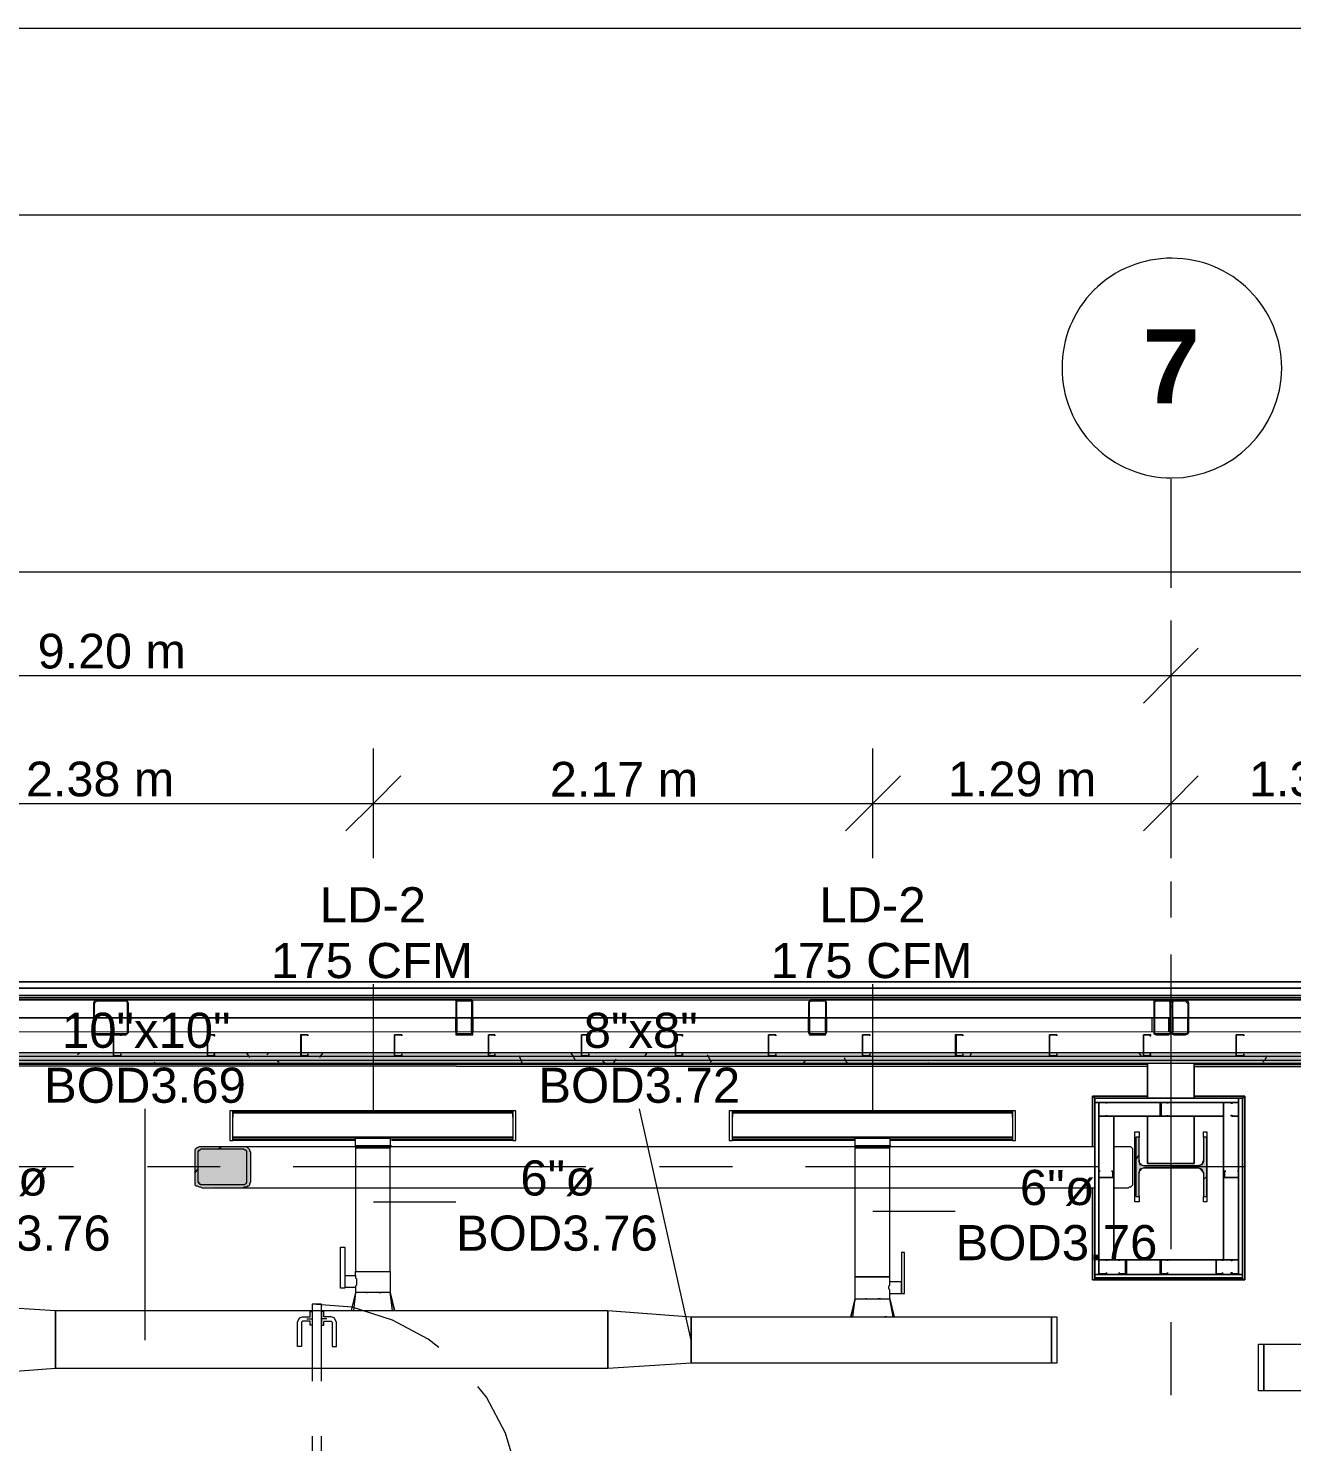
# Model space of a CAD drawing. Header units: metres. Extents: x 39 to 278, y -7 to 151.
# Drawn here: x 50.51 to 55.99, y 47.12 to 53.26 of the extents above; entities that cross this region are included whole.
import ezdxf

# ---------------------------------------------------------------- set-up
doc = ezdxf.new("R2010")
doc.units = ezdxf.units.M
doc.layers.add('HVAC - Ductos', color=5, linetype='Continuous', lineweight=50)
doc.layers.add('PDF_Geometry', color=7, linetype='Continuous', true_color=0xaaaaaa)
doc.layers.add('PDF_Solid Fills', color=7, linetype='Continuous', true_color=0xffffff)
doc.layers.add('PDF_Text', color=7, linetype='Continuous')
doc.layers.add('pie de plano', color=7, linetype='Continuous')
doc.styles.add('PDF Helvetica', font='')
doc.styles.add('PDF Helvetica Bold', font='')
doc.styles.get('PDF Helvetica').set_extended_font_data('Helvetica')
doc.styles.get('PDF Helvetica Bold').set_extended_font_data('Helvetica', bold=True)

msp = doc.modelspace()

# ---------------------------------------------------------------- hatches: boundary and pattern name
at = {"layer": 'PDF_Solid Fills', "lineweight": 0, "transparency": 33554559}
h = msp.add_hatch(color=256, dxfattribs=at)
h.paths.add_polyline_path([(50.7979, 48.8989), (50.8025, 48.8943), (50.8025, 48.8989)])
h.paths.add_polyline_path([(50.8025, 49.0364), (50.94, 49.041), (50.7979, 49.041), (50.7933, 49.0318), (50.7933, 48.8989), (50.7979, 48.9035)])
h.paths.add_polyline_path([(50.8071, 48.8943), (50.9354, 48.8897), (50.9354, 48.8943)])
h.paths.add_polyline_path([(50.9446, 49.0364), (50.94, 49.0364), (50.94, 48.8989), (50.9446, 49.0352)])
h = msp.add_hatch(color=256, dxfattribs=at)
h.paths.add_polyline_path([(52.37, 49.0364), (52.37, 49.041), (52.3654, 49.041)])
h.paths.add_polyline_path([(52.37, 49.0318), (52.3654, 49.0318), (52.3654, 48.8897), (52.4387, 48.8897), (52.4387, 49.0318), (52.4342, 49.0318), (52.4342, 48.8943), (52.37, 48.8943)])
h.paths.add_polyline_path([(52.4387, 49.0364), (52.4387, 49.041), (52.3746, 49.041)])
h = msp.add_hatch(color=256, dxfattribs=at)
h.paths.add_polyline_path([(53.9742, 49.0318), (53.9696, 49.0318), (53.9696, 48.8943), (53.9742, 49.0312)])
h.paths.add_polyline_path([(53.9696, 48.8943), (53.9055, 48.8989), (53.9009, 48.8989), (53.9009, 48.8897)])
h.paths.add_polyline_path([(53.9651, 49.0364), (53.9651, 49.041), (53.9009, 49.041)])
h.paths.add_polyline_path([(53.9009, 49.0318), (53.8963, 49.0318), (53.8963, 48.8989)])
h = msp.add_hatch(color=256, dxfattribs=at)
h.paths.add_polyline_path([(55.4042, 48.8943), (55.4592, 48.8897), (55.4592, 48.8943)])
h.paths.add_polyline_path([(55.3996, 49.0364), (55.4638, 49.041), (55.395, 49.041), (55.395, 48.8943)])
h.paths.add_polyline_path([(55.4683, 49.0364), (55.4638, 49.0364), (55.4638, 48.8989), (55.4683, 49.0358)])
h = msp.add_hatch(color=256, dxfattribs=at)
h.paths.add_polyline_path([(55.4821, 48.8943), (55.5325, 48.8897), (55.5325, 48.8943)])
h.paths.add_polyline_path([(55.5417, 48.8989), (55.5371, 48.8989), (55.5417, 48.8943)])
h.paths.add_polyline_path([(55.4684, 48.8989), (55.4729, 48.8989), (55.4775, 48.8943), (55.4775, 49.0364), (55.5371, 49.0364), (55.5417, 49.0318), (55.5417, 48.8989), (55.5463, 49.0357), (55.5463, 49.0364), (55.5417, 49.041), (55.4729, 49.041), (55.4684, 49.0318)])
for points in [[(45.1878, 48.7981), (105.8441, 48.7981), (106.0827, 48.7935), (106.0827, 48.8073), (80.9245, 48.8118), (45.1878, 48.8118)], [(105.8441, 48.7797), (106.0811, 48.7752), (106.0827, 48.7752), (106.0827, 48.7935), (75.6353, 48.7981), (45.1878, 48.7981), (45.1878, 48.7797)], [(105.8441, 48.766), (106.0812, 48.7614), (106.0827, 48.7614), (106.0827, 48.7797), (45.1878, 48.7797), (45.1878, 48.766)], [(55.3171, 48.1885), (55.3309, 48.1885), (55.3309, 48.2939), (55.3355, 48.3122), (55.6013, 48.3122), (55.6059, 48.3077), (55.6059, 48.2985), (55.6105, 48.2985), (55.6105, 48.1885), (55.6242, 48.1885), (55.6242, 48.4451), (55.6105, 48.4451), (55.6059, 48.3351), (55.6013, 48.3305), (55.5875, 48.326), (55.3492, 48.3214), (55.3492, 48.326), (55.3355, 48.326), (55.3355, 48.3397), (55.3309, 48.3397), (55.3309, 48.4451), (55.3171, 48.4451)], [(51.2654, 48.2297), (51.4381, 48.2252), (51.4395, 48.2252), (51.4395, 48.2297), (51.4579, 48.2343), (51.4671, 48.2389), (51.4717, 48.2481), (51.4762, 48.3848), (51.4762, 48.3855), (51.4717, 48.3855), (51.4717, 48.3947), (51.4625, 48.4039), (51.2425, 48.4039), (51.2379, 48.3993), (51.2333, 48.3947), (51.2333, 48.2435), (51.2379, 48.2435), (51.2379, 48.2343), (51.2517, 48.2343)]]:
    msp.add_hatch(color=256, dxfattribs=at).paths.add_polyline_path(points)

# ---------------------------------------------------------------- linework, layer by layer
at = {"layer": 'HVAC - Ductos', "color": 252, "lineweight": 0, "true_color": 0x939598}
for points in [[(46.0312, 50.8973), (104.7077, 50.8973)], [(55.4684, 50.6864), (55.4684, 50.4481), (55.4684, 50.2097)], [(55.5875, 50.5672), (55.4684, 50.4481), (55.3492, 50.3289)], [(46.0312, 50.4481), (55.4684, 50.4481), (64.6672, 50.4481), (73.8707, 50.4481), (95.2704, 50.4481), (104.7077, 50.4481)], [(52.0079, 49.6552), (52.0079, 49.8935), (52.0079, 50.1318)], [(54.1759, 49.6552), (54.1759, 49.8935), (54.1759, 50.1318)], [(55.4684, 50.1318), (55.4684, 49.8935), (55.4684, 49.6552)], [(52.1271, 50.0127), (52.0079, 49.8935), (51.8887, 49.7743)], [(54.295, 50.0127), (54.1759, 49.8935), (54.0567, 49.7743)], [(55.5875, 50.0127), (55.4684, 49.8935), (55.3492, 49.7743)], [(46.0312, 49.8935), (47.2229, 49.8935), (49.6291, 49.8935), (52.0079, 49.8935), (54.1759, 49.8935), (55.4684, 49.8935), (56.7838, 49.8935), (58.9151, 49.8935), (61.1747, 49.8935), (63.3747, 49.8935), (64.6672, 49.8935), (66.1018, 49.8935), (68.0131, 49.8935), (70.3139, 49.8935), (72.4544, 49.8935), (74.9936, 49.8935), (77.0561, 49.8935), (79.6136, 49.8935), (81.9924, 49.8935), (84.3987, 49.8935), (86.0533, 49.8935), (87.3733, 49.8935), (89.5825, 49.8935)]]:
    msp.add_lwpolyline(points, dxfattribs=at)
at = {"layer": 'HVAC - Ductos', "lineweight": 0}
for points in [[(52.0079, 48.5597), (52.0079, 49.1097)], [(54.1759, 48.5597), (54.1759, 49.1097)], [(51.0179, 47.5651), (51.0179, 48.5689)], [(53.3875, 47.5651), (53.1629, 48.5689)], [(52.6129, 48.5368), (52.6129, 48.5597), (52.6129, 48.5551), (51.3983, 48.5551), (51.3983, 48.5597), (51.3983, 48.5368)], [(52.6129, 48.5597), (51.3983, 48.5597)], [(51.3983, 48.4864), (51.3983, 48.4955), (51.3983, 48.5047)], [(52.6129, 48.5047), (52.6129, 48.4955), (52.6129, 48.4864)], [(54.7809, 48.5368), (54.7809, 48.5597), (54.7809, 48.5551), (53.5663, 48.5551), (53.5663, 48.5597), (53.5663, 48.5368)], [(54.7809, 48.5597), (53.5663, 48.5597)], [(53.5663, 48.4864), (53.5663, 48.4955), (53.5663, 48.5047)], [(54.7809, 48.5047), (54.7809, 48.4955), (54.7809, 48.4864)], [(51.93, 48.4314), (51.3983, 48.4314), (51.3983, 48.436), (51.3983, 48.4543), (51.3983, 48.4635)], [(51.3983, 48.4497), (51.3983, 48.4543), (51.3983, 48.4589)], [(52.6129, 48.4635), (52.6129, 48.4543), (52.6129, 48.436), (52.6129, 48.4314), (52.0859, 48.4314)], [(52.6129, 48.4589), (52.6129, 48.4543), (52.6129, 48.4497)], [(54.0979, 48.4314), (53.5663, 48.4314), (53.5663, 48.436), (53.5663, 48.4543), (53.5663, 48.4635)], [(53.5663, 48.4497), (53.5663, 48.4543), (53.5663, 48.4589)], [(54.7809, 48.4635), (54.7809, 48.4543), (54.7809, 48.436), (54.7809, 48.4314), (54.2492, 48.4314)], [(54.7809, 48.4589), (54.7809, 48.4543), (54.7809, 48.4497)], [(51.3983, 48.436), (51.93, 48.436)], [(51.8842, 47.8447), (51.93, 47.8447), (51.93, 47.8631), (51.9391, 47.8631), (51.9529, 47.8631), (51.9667, 47.8631), (51.985, 47.8631), (52.0079, 47.8631), (52.0263, 47.8631), (52.0446, 47.8631), (52.0583, 47.8631), (52.0721, 47.8631), (52.0813, 47.8631), (52.0813, 48.3993), (52.0767, 48.3993), (52.0721, 48.3993), (52.0583, 48.3993), (52.0446, 48.3993), (52.04, 48.3993)], [(51.9346, 48.3993), (51.93, 48.3993), (51.93, 47.8631), (51.9391, 47.8631), (51.9529, 47.8631), (51.9667, 47.8631), (51.985, 47.8631), (52.0079, 47.8631), (52.0263, 47.8631), (52.0446, 47.8631), (52.0583, 47.8631), (52.0721, 47.8631), (52.0813, 47.8631), (52.0813, 47.7714), (52.0767, 47.7714), (52.0721, 47.7714), (52.0583, 47.7714), (52.0446, 47.7714), (52.0263, 47.7714), (52.0079, 47.7714), (51.985, 47.7714), (51.9667, 47.7714), (51.9529, 47.7714), (51.9391, 47.7714), (51.9346, 47.7714), (51.93, 47.7714), (51.9117, 47.6935)], [(51.93, 48.4085), (51.93, 48.3993), (51.9346, 48.3993), (51.9529, 48.3993), (51.9759, 48.3993), (52.0079, 48.3993), (52.0354, 48.3993), (52.0583, 48.3993), (52.0767, 48.3993), (52.0813, 48.3993), (52.0859, 48.4085), (52.0767, 48.4085), (52.0629, 48.4085), (52.0354, 48.4085), (52.0079, 48.4085), (51.9759, 48.4085), (51.9529, 48.4085), (51.9346, 48.4085), (51.93, 48.4085), (51.93, 48.4405), (51.9391, 48.4405), (51.9529, 48.4405), (51.9667, 48.4405), (51.985, 48.4405), (52.0079, 48.4405), (52.0263, 48.4405), (52.0446, 48.4405), (52.0583, 48.4405), (52.0721, 48.4405), (52.0813, 48.4405), (52.0813, 48.4085)], [(51.9391, 48.3993), (51.9529, 48.3993), (51.9667, 48.3993), (51.9759, 48.3993)], [(51.9804, 48.3993), (51.985, 48.3993), (52.0079, 48.3993), (52.0263, 48.3993), (52.0309, 48.3993)], [(52.0859, 48.436), (52.6129, 48.436)], [(53.5663, 48.436), (54.0979, 48.436)], [(54.0888, 47.666), (54.0979, 47.7439), (54.1025, 47.7439), (54.1071, 47.7439), (54.1209, 47.7439), (54.1346, 47.7439), (54.1529, 47.7439), (54.1759, 47.7439), (54.1942, 47.7439), (54.2125, 47.7439), (54.2263, 47.7439), (54.2401, 47.7439), (54.2446, 47.7439), (54.2492, 47.7439), (54.2492, 47.7668), (54.2996, 47.7668), (54.3133, 47.7668), (54.3133, 47.9455), (54.2996, 47.9455), (54.2996, 47.7668), (54.2996, 47.7714), (54.2996, 47.776), (54.2996, 47.7805), (54.2996, 47.7851), (54.2996, 47.7943), (54.2996, 47.7989), (54.2996, 47.8035), (54.2996, 47.8126), (54.2996, 47.8172), (54.2492, 47.8172), (54.2492, 47.8401), (54.2401, 47.8401), (54.2263, 47.8401), (54.2125, 47.8401), (54.1942, 47.8401), (54.1759, 47.8401), (54.1529, 47.8401), (54.1346, 47.8401), (54.1209, 47.8401), (54.1071, 47.8401), (54.1025, 47.8401), (54.0979, 47.8401), (54.0979, 48.3993), (54.1025, 48.3993)], [(54.0979, 48.4085), (54.0979, 48.3993), (54.1025, 48.3993), (54.1209, 48.3993), (54.1438, 48.3993), (54.1759, 48.3993), (54.2033, 48.3993), (54.2263, 48.3993), (54.2446, 48.3993), (54.2492, 48.3993), (54.2538, 48.4085), (54.2446, 48.4085), (54.2309, 48.4085), (54.2033, 48.4085), (54.1759, 48.4085), (54.1438, 48.4085), (54.1209, 48.4085), (54.1025, 48.4085), (54.0979, 48.4085), (54.0979, 48.4405), (54.1025, 48.4405), (54.1071, 48.4405), (54.1209, 48.4405), (54.1346, 48.4405), (54.1529, 48.4405), (54.1759, 48.4405), (54.1942, 48.4405), (54.2125, 48.4405), (54.2263, 48.4405), (54.2401, 48.4405), (54.2492, 48.4405), (54.2492, 48.4085)], [(54.0979, 47.7439), (54.0979, 47.8401), (54.1025, 47.8401), (54.1071, 47.8401), (54.1209, 47.8401), (54.1346, 47.8401), (54.1529, 47.8401), (54.1759, 47.8401), (54.1942, 47.8401), (54.2125, 47.8401), (54.2263, 47.8401), (54.2401, 47.8401), (54.2492, 47.8401), (54.2492, 48.3993), (54.2446, 48.3993), (54.2401, 48.3993), (54.2263, 48.3993), (54.2125, 48.3993), (54.2079, 48.3993)], [(54.1071, 48.3993), (54.1209, 48.3993), (54.1346, 48.3993), (54.1438, 48.3993)], [(54.1483, 48.3993), (54.1529, 48.3993), (54.1759, 48.3993), (54.1942, 48.3993), (54.1988, 48.3993)], [(54.2263, 48.4085), (54.2263, 48.4085)], [(54.2492, 48.436), (54.7809, 48.436)], [(52.0079, 48.1655), (52.3654, 48.1655)], [(54.1759, 48.1243), (54.5333, 48.1243)], [(51.8842, 47.8401), (51.8842, 47.8355), (51.8842, 47.831), (51.8842, 47.8264), (51.8842, 47.8172), (51.8842, 47.8126), (51.8842, 47.8035), (51.8842, 47.7989), (51.8842, 47.7943), (51.93, 47.7943), (51.93, 47.7714), (51.9209, 47.6935)], [(51.93, 47.8447), (51.93, 47.8401), (51.93, 47.8355), (51.9346, 47.831), (51.9346, 47.8218), (51.9346, 47.8126), (51.9346, 47.8035), (51.93, 47.7989), (51.93, 47.7943)], [(51.93, 47.7714), (51.9117, 47.6935), (51.9163, 47.6935), (51.9209, 47.6935), (51.93, 47.6935)], [(51.9346, 47.7714), (51.9346, 47.7714)], [(51.9346, 47.7714), (51.9346, 47.7714)], [(52.0996, 47.6935), (52.0813, 47.7714), (52.0996, 47.6935)], [(52.0904, 47.6935), (52.0813, 47.7714)], [(54.2492, 47.7668), (54.2492, 47.7714), (54.2492, 47.7805), (54.2446, 47.7897), (54.2446, 47.7989), (54.2492, 47.8035), (54.2492, 47.8126), (54.2492, 47.8172)], [(54.0796, 47.666), (54.0979, 47.7439), (54.0796, 47.666)], [(54.1025, 47.7439), (54.1025, 47.7439)], [(54.1025, 47.7439), (54.1025, 47.7439)], [(54.2263, 47.7439), (54.2263, 47.7439)], [(54.2263, 47.7439), (54.2263, 47.7439)], [(54.2492, 47.666), (54.2583, 47.666), (54.2629, 47.666), (54.2675, 47.666), (54.2492, 47.7439), (54.2675, 47.666)], [(54.2629, 47.666), (54.2492, 47.7439)], [(51.9117, 47.6935), (51.9117, 47.6935)], [(51.9346, 47.6935), (51.9529, 47.6935)], [(51.9575, 47.6935), (51.9621, 47.6935), (51.9713, 47.6935), (51.985, 47.6935), (51.9896, 47.6935), (51.9941, 47.6935), (52.0171, 47.6935), (52.0217, 47.6935), (52.0263, 47.6935), (52.04, 47.6935), (52.0492, 47.6935), (52.0538, 47.6935), (52.0583, 47.6935), (52.0767, 47.6935), (52.0904, 47.6935), (52.095, 47.6935), (52.0996, 47.6935)], [(52.0859, 47.6935), (52.0859, 47.6935)], [(52.0996, 47.6935), (52.0996, 47.6935)], [(54.0842, 47.666), (54.0796, 47.666), (54.0842, 47.666), (54.0888, 47.666), (54.0979, 47.666)], [(54.1025, 47.666), (54.1209, 47.666), (54.1255, 47.666), (54.1301, 47.666), (54.1392, 47.666), (54.1529, 47.666), (54.1575, 47.666)], [(54.1621, 47.666), (54.1851, 47.666), (54.1896, 47.666), (54.1942, 47.666), (54.2079, 47.666), (54.2171, 47.666), (54.2217, 47.666), (54.2309, 47.666), (54.2446, 47.666)], [(54.2355, 47.666), (54.2263, 47.666)], [(54.2675, 47.666), (54.2675, 47.666)]]:
    msp.add_lwpolyline(points, dxfattribs=at)
for points in [[(51.3846, 48.5597), (51.3846, 48.4314), (51.3983, 48.4314), (51.3983, 48.5597)], [(52.6129, 48.4451), (51.3983, 48.4451), (51.3983, 48.5505), (52.6129, 48.5505), (52.6129, 48.4451), (52.6129, 48.4405), (51.3983, 48.4405), (51.3983, 48.4451)], [(51.3983, 48.5414), (51.3983, 48.5368), (51.3983, 48.5323), (51.3983, 48.5368)], [(52.6267, 48.5597), (52.6129, 48.5597), (52.6129, 48.4314), (52.6267, 48.4314)], [(52.6129, 48.5323), (52.6129, 48.5368), (52.6129, 48.5414), (52.6129, 48.5368)], [(53.5525, 48.5597), (53.5525, 48.4314), (53.5663, 48.4314), (53.5663, 48.5597)], [(54.7809, 48.4451), (53.5663, 48.4451), (53.5663, 48.5505), (54.7809, 48.5505), (54.7809, 48.4451), (54.7809, 48.4405), (53.5663, 48.4405), (53.5663, 48.4451)], [(53.5663, 48.5414), (53.5663, 48.5368), (53.5663, 48.5323), (53.5663, 48.5368)], [(54.7946, 48.5597), (54.7809, 48.5597), (54.7809, 48.4314), (54.7946, 48.4314)], [(54.7809, 48.5323), (54.7809, 48.5368), (54.7809, 48.5414), (54.7809, 48.5368)], [(51.8658, 47.9685), (51.8842, 47.9685), (51.8842, 47.7897), (51.8658, 47.7897)], [(51.9804, 47.7714), (51.9759, 47.7714)], [(52.04, 47.7714), (52.0354, 47.7714), (52.0309, 47.7714), (52.0354, 47.7714)], [(50.2617, 47.7164), (50.6283, 47.6935), (50.6283, 47.4414), (50.2617, 47.4139)], [(54.1483, 47.7439), (54.1438, 47.7439)], [(54.2079, 47.7439), (54.2033, 47.7439), (54.1988, 47.7439), (54.2033, 47.7439)], [(50.6283, 47.6935), (53.0255, 47.6935), (53.0255, 47.4414), (50.6283, 47.4414)], [(53.0255, 47.6935), (53.3875, 47.666), (53.3875, 47.4643), (53.0255, 47.4414)], [(53.3875, 47.666), (54.9505, 47.666), (54.9505, 47.4643), (53.3875, 47.4643)], [(54.9505, 47.4643), (54.9505, 47.666), (54.9734, 47.666), (54.9734, 47.4643)], [(55.8717, 47.5468), (55.8717, 47.3451), (55.8488, 47.3451), (55.8488, 47.5468)], [(58.1588, 47.3451), (55.8717, 47.3451), (55.8717, 47.5468), (58.1588, 47.5468)]]:
    msp.add_lwpolyline(points, close=True, dxfattribs=at)
at = {"layer": 'PDF_Geometry', "lineweight": 0}
msp.add_lwpolyline([(55.4729, 52.2585, 0.418241), (54.9963, 51.7818, 0.414665), (55.4729, 51.3052, 0.411103), (55.9496, 51.7818, 0.414688)], format="xyb", close=True, dxfattribs=at)
for points in [[(55.4684, 51.3006), (55.4684, 50.8285)], [(55.4684, 49.5543), (55.4684, 49.3985)], [(55.4684, 49.2381), (55.4684, 48.7614)], [(50.9079, 49.1189), (50.83, 49.1189)], [(52.4387, 49.1189), (52.3654, 49.1189)], [(53.9742, 49.1189), (53.8963, 49.1189)], [(55.5051, 49.1189), (55.4317, 49.1189)], [(47.7729, 49.041), (46.3337, 49.041), (47.8004, 49.041), (49.3358, 49.041), (50.8071, 49.041), (49.3633, 49.041)], [(50.9125, 48.8897), (50.9354, 48.8897), (50.94, 48.8943), (50.9446, 48.8989), (50.9446, 49.0272), (50.94, 49.0364), (50.9354, 49.041), (50.8071, 49.041), (50.7979, 49.0364), (50.7933, 49.0272), (50.7933, 48.8989), (50.7979, 48.8943), (50.8071, 48.8897), (50.885, 48.8897)], [(50.8483, 49.0364), (50.8529, 49.041)], [(52.3746, 49.041), (50.9354, 49.041), (52.4021, 49.041), (53.9329, 49.041), (55.4042, 49.041), (53.9651, 49.041)], [(50.94, 49.0043), (50.9446, 49.0089)], [(52.4342, 49.041), (53.9055, 49.041)], [(52.4342, 48.9906), (52.4387, 48.9951)], [(53.9696, 49.018), (53.9742, 49.0226)], [(55.4638, 48.9997), (55.4684, 49.0089), (55.4775, 49.0135)], [(55.4959, 49.0364), (55.5051, 49.041)], [(56.9717, 49.041), (55.5325, 49.041), (57.0039, 49.041), (58.5347, 49.041), (60.0059, 49.041), (58.5667, 49.041)], [(50.7933, 48.9814), (50.7979, 48.986)], [(50.7933, 48.9631), (50.7933, 48.9035)], [(50.9446, 48.9035), (50.9446, 48.9631)], [(52.3654, 48.9035), (52.3654, 48.9631)], [(52.37, 48.9631), (52.37, 48.9035)], [(52.4342, 48.9035), (52.4342, 48.9631)], [(52.4387, 48.9631), (52.4387, 48.9035)], [(53.8963, 48.9035), (53.8963, 48.9631)], [(53.8963, 48.9447), (53.9009, 48.9493)], [(53.9009, 48.9631), (53.9009, 48.9035)], [(53.9696, 48.9035), (53.9696, 48.9631)], [(53.9742, 48.9631), (53.9742, 48.9035)], [(55.3859, 48.9631), (55.3859, 48.9035)], [(55.395, 48.9631), (55.395, 48.9035)], [(55.395, 48.931), (55.3996, 48.9356)], [(55.4592, 48.9035), (55.4592, 48.9631)], [(55.4638, 48.9035), (55.4638, 48.9631)], [(55.4775, 48.9631), (55.4775, 48.9035)], [(55.5417, 48.9035), (55.5417, 48.9631)], [(55.5463, 48.9035), (55.5463, 48.9631)], [(45.1878, 48.9035), (106.0827, 48.8989)], [(50.8254, 48.8897), (50.83, 48.8943)], [(52.3654, 48.9218), (52.37, 48.9264)], [(51.6917, 48.8118), (51.2883, 48.8118), (50.8804, 48.8118), (50.4771, 48.8118), (50.0691, 48.8118), (49.6658, 48.8118)], [(54.5333, 48.8118), (54.1301, 48.8118), (53.7221, 48.8118), (53.3187, 48.8118), (52.9109, 48.8118), (52.5075, 48.8118), (52.0996, 48.8118), (51.6963, 48.8118)], [(56.5638, 48.8118), (56.1605, 48.8118), (55.7525, 48.8118), (55.3492, 48.8118), (54.9413, 48.8118), (54.5379, 48.8118)], [(45.1878, 48.7981), (106.0827, 48.7889)], [(45.1878, 48.7797), (106.0827, 48.7751)], [(106.0827, 48.7614), (45.1878, 48.766)], [(55.4684, 48.7614), (55.4684, 47.9593)], [(55.5692, 48.7614), (64.5664, 48.7614)], [(64.5664, 48.7614), (55.5692, 48.7614)], [(55.1292, 48.6239), (55.1292, 48.4039)], [(55.1292, 48.6239), (55.1338, 48.6239), (55.1338, 48.6193), (55.1384, 48.6147)], [(55.1292, 48.4039), (55.1292, 48.6239)], [(55.3675, 48.6239), (55.1292, 48.6239)], [(55.1384, 48.6147), (55.1338, 48.6193), (55.1338, 48.6239), (55.1292, 48.6239)], [(55.1292, 48.6239), (55.3675, 48.6239)], [(55.3675, 48.6147), (55.1384, 48.6147), (55.3675, 48.6147)], [(55.1384, 48.6147), (55.6975, 48.6147)], [(55.1384, 48.6147), (55.1384, 48.5368)], [(55.1384, 47.8355), (55.1384, 48.6147)], [(55.1384, 48.6147), (55.1384, 47.8355)], [(55.1384, 47.8355), (55.1384, 48.6147)], [(55.1384, 48.6147), (55.1384, 47.8355), (55.1384, 48.6147)], [(55.3675, 48.6147), (55.1384, 48.6147), (55.3675, 48.6147)], [(55.1384, 48.6147), (55.1384, 48.6147)], [(55.7801, 48.6147), (55.1384, 48.6147), (55.7801, 48.6147)], [(55.7617, 48.6147), (55.1384, 48.6147)], [(55.1567, 48.5964), (55.1567, 48.5964)], [(55.1567, 48.5964), (55.1567, 48.5964)], [(55.1888, 48.5918), (55.1888, 48.5918)], [(55.4271, 48.5964), (55.4271, 48.5964)], [(55.4547, 48.5918), (55.4547, 48.5918)], [(55.5692, 48.6239), (55.7892, 48.6239)], [(55.7892, 48.6239), (55.5692, 48.6239)], [(55.7801, 48.6147), (55.5692, 48.6147)], [(55.5692, 48.6147), (55.7801, 48.6147)], [(55.7801, 48.6147), (55.5692, 48.6147)], [(55.5692, 48.6147), (55.7801, 48.6147)], [(55.7801, 48.6147), (55.5692, 48.6147)], [(55.5692, 48.6147), (55.7801, 48.6147)], [(55.7801, 48.6147), (55.5692, 48.6147)], [(55.5692, 48.6147), (55.7801, 48.6147)], [(55.7801, 48.6147), (55.6975, 48.6147)], [(55.7801, 48.6147), (55.7617, 48.6147)], [(55.7617, 48.5964), (55.7617, 48.5964)], [(55.7617, 48.5964), (55.7617, 48.5964)], [(55.7801, 48.6147), (55.7847, 48.6193), (55.7847, 48.6239), (55.7892, 48.6239)], [(55.7892, 48.6239), (55.7847, 48.6239), (55.7847, 48.6193), (55.7801, 48.6147)], [(55.7892, 48.6239), (55.7847, 48.6239), (55.7847, 48.6193), (55.7801, 48.6147)], [(55.7801, 48.6147), (55.7847, 48.6193), (55.7847, 48.6239), (55.7892, 48.6239)], [(55.7801, 47.8355), (55.7801, 48.6147)], [(55.7801, 48.6147), (55.7801, 47.8355)], [(55.7801, 48.6147), (55.7801, 47.9135)], [(55.7801, 47.8355), (55.7801, 48.6147)], [(55.7801, 48.6147), (55.7801, 47.8355)], [(55.7801, 48.6147), (55.7801, 48.6147)], [(55.7801, 47.8355), (55.7801, 48.6147), (55.7801, 47.8355)], [(55.7801, 47.8493), (55.7801, 48.6147)], [(55.7892, 47.8264), (55.7892, 48.6239)], [(55.7892, 48.6239), (55.7892, 47.8264)], [(55.1384, 47.9135), (55.1384, 48.5368)], [(55.1567, 48.5368), (55.1567, 48.5368)], [(55.1567, 48.5368), (55.1567, 48.5368)], [(55.1888, 48.5414), (55.1888, 48.5414)], [(55.3675, 48.5368), (55.3675, 48.3305), (55.3675, 48.5368)], [(55.4271, 48.5368), (55.4271, 48.5368)], [(55.4547, 48.5414), (55.4547, 48.5414)], [(55.7617, 48.5368), (55.7617, 48.5368)], [(55.7617, 48.5368), (55.7617, 48.5368)], [(55.3309, 48.1885), (55.3309, 48.1655), (55.3125, 48.1655), (55.3125, 48.468), (55.3309, 48.468), (55.3309, 48.4451)], [(55.6105, 48.4451), (55.6105, 48.468), (55.6242, 48.468), (55.6242, 48.1655), (55.6105, 48.1655), (55.6105, 48.1885)], [(51.3342, 48.3947), (51.3479, 48.4039)], [(55.1338, 48.4039), (51.4395, 48.4039)], [(55.2209, 48.2251), (55.2851, 48.2251), (55.2896, 48.2297), (55.2942, 48.2297), (55.2988, 48.2343), (55.3034, 48.2389), (55.3034, 48.2435), (55.3034, 48.2527), (55.3034, 48.381), (55.3034, 48.3855), (55.3034, 48.3947), (55.2988, 48.3993), (55.2942, 48.4039), (55.2896, 48.4039), (55.2851, 48.4039), (55.2209, 48.4039)], [(55.3171, 48.3489), (55.3309, 48.3672)], [(55.3309, 48.3443), (55.3309, 48.3351)], [(55.3355, 48.3305), (55.3401, 48.326), (55.3538, 48.3214), (55.5875, 48.3214), (55.5967, 48.326), (55.6059, 48.3305)], [(55.4501, 48.3305), (55.4547, 48.3305), (55.4592, 48.3305), (55.4638, 48.3305), (55.4592, 48.3305), (55.4547, 48.3305), (55.4501, 48.3305), (55.3675, 48.3305), (55.5692, 48.3305), (55.4913, 48.3305), (55.4867, 48.3305), (55.4821, 48.3305), (55.4775, 48.3305), (55.4821, 48.3305), (55.4867, 48.3305), (55.4913, 48.3305)], [(55.6059, 48.3351), (55.6105, 48.3443)], [(50.7062, 48.3168), (49.4366, 48.3168)], [(51.3433, 48.3168), (51.0271, 48.3168)], [(51.2333, 48.2893), (51.2471, 48.3077)], [(52.9292, 48.3168), (51.6596, 48.3168)], [(53.5663, 48.3168), (53.25, 48.3168)], [(55.1521, 48.3168), (53.8825, 48.3168)], [(55.1567, 48.271), (55.1567, 48.271)], [(55.1567, 48.271), (55.1567, 48.271)], [(55.1613, 48.2985), (55.1613, 48.2985)], [(55.2117, 48.2985), (55.2117, 48.2985)], [(55.2163, 48.271), (55.2163, 48.271)], [(55.3309, 48.2985), (55.3309, 48.2893)], [(55.6105, 48.2893), (55.6059, 48.2985), (55.5967, 48.3077), (55.5875, 48.3122), (55.3538, 48.3122), (55.3401, 48.3077), (55.3355, 48.2985)], [(55.7892, 48.3168), (55.4729, 48.3168)], [(55.6105, 48.2618), (55.6242, 48.2755)], [(55.7021, 48.271), (55.7021, 48.271)], [(55.7067, 48.2985), (55.7067, 48.2985)], [(55.7571, 48.2985), (55.7571, 48.2985)], [(55.7617, 48.271), (55.7617, 48.271)], [(55.7617, 48.271), (55.7617, 48.271)], [(51.4395, 48.2251), (55.1338, 48.2251)], [(55.1292, 48.2251), (55.1292, 47.8264)], [(55.1292, 47.8264), (55.1292, 48.2251)], [(55.1292, 48.2251), (55.1292, 47.8264)], [(55.1292, 47.8264), (55.1292, 48.2251)], [(55.1384, 47.9135), (55.1384, 47.8355)], [(55.1567, 47.9135), (55.1567, 47.9135)], [(55.1567, 47.9135), (55.1567, 47.9135)], [(55.1888, 47.9089), (55.1888, 47.9089)], [(55.2438, 47.9089), (55.2438, 47.9089)], [(55.2713, 47.9135), (55.2713, 47.9135)], [(55.4271, 47.9135), (55.4271, 47.9135)], [(55.4547, 47.9089), (55.4547, 47.9089)], [(55.6655, 47.9135), (55.6655, 47.9135)], [(55.6655, 47.9135), (55.6655, 47.9135)], [(55.6929, 47.9089), (55.6929, 47.9089)], [(55.7617, 47.9135), (55.7617, 47.9135)], [(55.7617, 47.9135), (55.7617, 47.9135)], [(55.7801, 47.8355), (55.7801, 47.9135)], [(55.1384, 47.8355), (55.1384, 47.831), (55.1338, 47.8264), (55.1292, 47.8264)], [(55.1384, 47.8355), (55.1384, 47.831), (55.1338, 47.8264), (55.1292, 47.8264)], [(55.1292, 47.8264), (55.1338, 47.8264), (55.1384, 47.831), (55.1384, 47.8355)], [(55.7801, 47.8355), (55.1384, 47.8355)], [(55.1384, 47.8355), (55.1384, 47.8355)], [(55.7801, 47.8355), (55.1384, 47.8355)], [(55.1384, 47.8355), (55.7801, 47.8355)], [(55.7801, 47.8355), (55.1384, 47.8355)], [(55.1384, 47.8355), (55.7801, 47.8355), (55.1384, 47.8355)], [(55.1384, 47.8355), (55.7801, 47.8355)], [(55.1567, 47.8539), (55.1567, 47.8539)], [(55.1888, 47.8585), (55.1888, 47.8585)], [(55.2438, 47.8585), (55.2438, 47.8585)], [(55.2713, 47.8539), (55.2713, 47.8539)], [(55.4271, 47.8539), (55.4271, 47.8539)], [(55.4547, 47.8585), (55.4547, 47.8585)], [(55.6655, 47.8539), (55.6655, 47.8539)], [(55.6929, 47.8585), (55.6929, 47.8585)], [(55.7617, 47.8539), (55.7617, 47.8539)], [(55.7801, 47.8355), (55.7801, 47.8493)], [(55.7801, 47.8355), (55.7801, 47.831), (55.7847, 47.8264), (55.7892, 47.8264)], [(55.7801, 47.8355), (55.7801, 47.8355)], [(55.7892, 47.8264), (55.1292, 47.8264)], [(55.1292, 47.8264), (55.7892, 47.8264)], [(55.7892, 47.8264), (55.1292, 47.8264)], [(52.2921, 47.5331), (52.2463, 47.5697), (52.0904, 47.6522), (51.9163, 47.7073), (51.7421, 47.721), (51.7421, 47.3864)], [(51.7833, 47.3864), (51.7833, 47.721), (51.7421, 47.721)], [(51.7008, 47.6476), (51.7008, 47.6476)], [(51.7191, 47.6568), (51.7421, 47.6568)], [(51.8063, 47.6568), (51.7833, 47.6568)], [(51.8245, 47.6476), (51.8245, 47.6476)], [(55.4684, 47.643), (55.4684, 47.3268)], [(51.7467, 46.8135), (52.6496, 46.8135), (52.6313, 46.9922), (52.5809, 47.1618), (52.4983, 47.3177), (52.4617, 47.3635)], [(51.7421, 47.1481), (51.7421, 46.8135), (51.7833, 46.8135), (51.7833, 47.1481)]]:
    msp.add_lwpolyline(points, dxfattribs=at)
at = {"layer": 'PDF_Geometry', "color": 252, "lineweight": 0, "true_color": 0x939598}
for points in [[(55.4684, 50.668), (55.4684, 50.5077)], [(55.4684, 50.3519), (55.4684, 49.7147)]]:
    msp.add_lwpolyline(points, dxfattribs=at)
at = {"layer": 'PDF_Geometry', "lineweight": 0}
for points in [[(50.8667, 49.1189), (52.4021, 49.1189), (53.9329, 49.1189), (52.4021, 49.1189), (50.8667, 49.1189), (49.3358, 49.1189)], [(55.4684, 49.1189), (57.0039, 49.1189), (58.5347, 49.1189), (57.0039, 49.1189), (55.4684, 49.1189), (53.9329, 49.1189)], [(50.8667, 49.0914), (49.3358, 49.0914)], [(50.8667, 49.0593), (49.3358, 49.0593)], [(52.4021, 49.0914), (50.8667, 49.0914)], [(52.4021, 49.0593), (50.8667, 49.0593)], [(53.9329, 49.0914), (52.4021, 49.0914)], [(53.9329, 49.0593), (52.4021, 49.0593)], [(55.4684, 49.0914), (53.9329, 49.0914)], [(55.4684, 49.0593), (53.9329, 49.0593)], [(57.0039, 49.0914), (55.4684, 49.0914)], [(57.0039, 49.0593), (55.4684, 49.0593)], [(50.8667, 49.0501), (49.3358, 49.0501)], [(50.94, 48.8989), (50.94, 48.8943), (50.9354, 48.8943), (50.8071, 48.8943), (50.8025, 48.8943), (50.7979, 48.8989), (50.7979, 49.0272), (50.8025, 49.0318), (50.8071, 49.0364), (50.9354, 49.0364), (50.94, 49.0318), (50.94, 49.0272)], [(52.4021, 49.0501), (50.8667, 49.0501)], [(52.3654, 48.8989), (52.3654, 48.8897), (52.3746, 48.8897), (52.4342, 48.8897), (52.4387, 48.8897), (52.4387, 48.8989), (52.4387, 49.0318), (52.4387, 49.0364), (52.4342, 49.041), (52.3746, 49.041), (52.3654, 49.0364), (52.3654, 49.0318)], [(52.4342, 48.8943), (52.3746, 48.8943), (52.37, 48.8943), (52.37, 48.8989), (52.37, 49.0318), (52.37, 49.0364), (52.3746, 49.0364), (52.4342, 49.0364), (52.4342, 49.0318), (52.4342, 48.8989)], [(53.9329, 49.0501), (52.4021, 49.0501)], [(53.8963, 48.8989), (53.9009, 48.8897), (53.9055, 48.8897), (53.9651, 48.8897), (53.9696, 48.8897), (53.9742, 48.8989), (53.9742, 49.0318), (53.9696, 49.0364), (53.9651, 49.041), (53.9055, 49.041), (53.9009, 49.0364), (53.8963, 49.0318)], [(53.9651, 48.8943), (53.9055, 48.8943), (53.9009, 48.8989), (53.9009, 49.0318), (53.9055, 49.0364), (53.9651, 49.0364), (53.9696, 49.0364), (53.9696, 49.0318), (53.9696, 48.8989), (53.9696, 48.8943)], [(55.4684, 49.0501), (53.9329, 49.0501)], [(55.4042, 48.8897), (55.4592, 48.8897), (55.4638, 48.8943), (55.4684, 48.8989), (55.4684, 49.0272), (55.4638, 49.0364), (55.4592, 49.041), (55.4042, 49.041), (55.395, 49.0364), (55.395, 49.0272), (55.395, 48.8989), (55.395, 48.8943)], [(55.4042, 48.8943), (55.3996, 48.8943), (55.3996, 48.8989), (55.3996, 49.0272), (55.3996, 49.0318), (55.4042, 49.0364), (55.4592, 49.0364), (55.4638, 49.0318), (55.4638, 49.0272), (55.4638, 48.8989), (55.4638, 48.8943), (55.4592, 48.8943)], [(55.4684, 49.041), (55.4592, 49.041)], [(57.0039, 49.0501), (55.4684, 49.0501)], [(55.4821, 48.8897), (55.5325, 48.8897), (55.5417, 48.8943), (55.5463, 48.8989), (55.5463, 49.0272), (55.5417, 49.0364), (55.5325, 49.041), (55.4821, 49.041), (55.4729, 49.0364), (55.4684, 49.0272), (55.4684, 48.8989), (55.4729, 48.8943)], [(55.4821, 49.041), (55.4684, 49.041)], [(55.5417, 48.8989), (55.5371, 48.8943), (55.5325, 48.8943), (55.4821, 48.8943), (55.4775, 48.8943), (55.4775, 48.8989), (55.4775, 49.0272), (55.4775, 49.0318), (55.4821, 49.0364), (55.5325, 49.0364), (55.5371, 49.0318), (55.5417, 49.0272)], [(49.3725, 48.9631), (50.7933, 48.9631)], [(50.8667, 48.9631), (50.94, 48.9631), (50.8667, 48.9631), (50.7979, 48.9631)], [(50.9446, 48.9631), (52.3654, 48.9631)], [(52.37, 48.9631), (52.4021, 48.9631), (52.4342, 48.9631), (52.4021, 48.9631)], [(52.4387, 48.9631), (53.8963, 48.9631)], [(53.9009, 48.9631), (53.9329, 48.9631)], [(53.9329, 48.9631), (53.9696, 48.9631)], [(53.9742, 48.9631), (55.395, 48.9631)], [(55.3996, 48.9631), (55.4638, 48.9631)], [(55.4775, 48.9631), (55.5417, 48.9631)], [(55.5463, 48.9631), (56.9626, 48.9631)], [(50.9125, 48.8897), (50.885, 48.8897), (50.8804, 48.8897), (50.8804, 48.7981), (50.885, 48.7981), (50.9125, 48.7981), (50.9125, 48.8073), (50.9125, 48.7981), (50.885, 48.7981), (50.8804, 48.7981), (50.8804, 48.8897), (50.885, 48.8897), (50.9125, 48.8897), (50.9125, 48.8851)], [(51.3204, 48.8897), (51.2883, 48.8897), (51.2883, 48.7981), (51.3204, 48.7981), (51.3204, 48.8073), (51.3158, 48.8073), (51.3158, 48.7981), (51.2883, 48.7981), (51.2883, 48.8897), (51.3158, 48.8897), (51.3158, 48.8851), (51.3204, 48.8851)], [(51.7237, 48.8897), (51.6963, 48.8897), (51.6917, 48.8897), (51.6917, 48.7981), (51.6963, 48.7981), (51.7237, 48.7981), (51.7237, 48.8073), (51.7237, 48.7981), (51.6963, 48.7981), (51.6963, 48.8897), (51.7237, 48.8897), (51.7237, 48.8851)], [(52.1317, 48.8897), (52.0996, 48.8897), (52.0996, 48.7981), (52.1317, 48.7981), (52.1317, 48.8073), (52.1317, 48.7981), (52.0996, 48.7981), (52.0996, 48.8897), (52.1317, 48.8897), (52.1317, 48.8851)], [(52.535, 48.8897), (52.5075, 48.8897), (52.5075, 48.7981), (52.535, 48.7981), (52.535, 48.8073), (52.535, 48.7981), (52.5075, 48.7981), (52.5075, 48.8897), (52.535, 48.8897), (52.535, 48.8851)], [(52.9429, 48.8897), (52.9155, 48.8897), (52.9109, 48.8897), (52.9109, 48.7981), (52.9155, 48.7981), (52.9429, 48.7981), (52.9429, 48.8073), (52.9429, 48.7981), (52.9155, 48.7981), (52.9109, 48.7981), (52.9109, 48.8897), (52.9155, 48.8897), (52.9429, 48.8897), (52.9429, 48.8851)], [(53.3509, 48.8897), (53.3187, 48.8897), (53.3187, 48.7981), (53.3509, 48.7981), (53.3509, 48.8073), (53.3463, 48.8073), (53.3463, 48.7981), (53.3187, 48.7981), (53.3187, 48.8897), (53.3463, 48.8897), (53.3463, 48.8851), (53.3509, 48.8851)], [(53.7542, 48.8897), (53.7267, 48.8897), (53.7221, 48.8897), (53.7221, 48.7981), (53.7267, 48.7981), (53.7542, 48.7981), (53.7542, 48.8073), (53.7542, 48.7981), (53.7267, 48.7981), (53.7221, 48.7981), (53.7221, 48.8897), (53.7267, 48.8897), (53.7542, 48.8897), (53.7542, 48.8851)], [(54.1621, 48.8897), (54.1301, 48.8897), (54.1301, 48.7981), (54.1621, 48.7981), (54.1621, 48.8073), (54.1621, 48.7981), (54.1301, 48.7981), (54.1301, 48.8897), (54.1621, 48.8897), (54.1621, 48.8851)], [(54.5655, 48.8897), (54.5379, 48.8897), (54.5333, 48.8897), (54.5333, 48.7981), (54.5379, 48.7981), (54.5655, 48.7981), (54.5655, 48.8073), (54.5655, 48.7981), (54.5379, 48.7981), (54.5379, 48.8897), (54.5655, 48.8897), (54.5655, 48.8851)], [(54.9734, 48.8897), (54.9413, 48.8897), (54.9413, 48.7981), (54.9734, 48.7981), (54.9734, 48.8073), (54.9734, 48.7981), (54.9413, 48.7981), (54.9413, 48.8897), (54.9734, 48.8897), (54.9734, 48.8851)], [(55.3813, 48.8897), (55.3492, 48.8897), (55.3492, 48.7981), (55.3813, 48.7981), (55.3813, 48.8073), (55.3767, 48.8073), (55.3767, 48.7981), (55.3492, 48.7981), (55.3492, 48.8897), (55.3767, 48.8897), (55.3767, 48.8851), (55.3813, 48.8851)], [(55.7847, 48.8897), (55.7571, 48.8897), (55.7525, 48.8897), (55.7525, 48.7981), (55.7571, 48.7981), (55.7847, 48.7981), (55.7847, 48.8073), (55.7847, 48.7981), (55.7571, 48.7981), (55.7525, 48.7981), (55.7525, 48.8897), (55.7571, 48.8897), (55.7847, 48.8897), (55.7847, 48.8851)], [(46.3704, 48.766), (55.3675, 48.7614), (46.3704, 48.7614), (55.3675, 48.7614)], [(46.3704, 48.7568), (55.3675, 48.7522)], [(46.3704, 48.7568), (55.3675, 48.7522)], [(55.3675, 48.766), (55.3675, 48.6147)], [(55.5692, 48.766), (55.5692, 48.6147)], [(55.5692, 48.7614), (64.5664, 48.7614)], [(55.5692, 48.7522), (64.5664, 48.7522)], [(55.5692, 48.7522), (64.5664, 48.7522)], [(55.1292, 48.6239), (55.1292, 48.4039), (55.1292, 48.6239), (55.3675, 48.6239), (55.1292, 48.6239), (55.1338, 48.6239), (55.1338, 48.6193), (55.1384, 48.6147), (55.3675, 48.6147), (55.1384, 48.6147), (55.1338, 48.6193), (55.1338, 48.6239)], [(55.1384, 48.6147), (55.1384, 47.8355)], [(55.1384, 47.831), (55.1384, 48.6147), (55.1384, 48.5964), (55.1384, 47.8493), (55.1384, 47.8355), (55.1384, 48.6147)], [(55.3675, 48.6147), (55.1384, 48.6147)], [(55.7801, 47.8355), (55.7801, 48.6147), (55.7801, 47.831), (55.1384, 47.831), (55.7801, 47.831), (55.7801, 48.6147), (55.7801, 47.8355), (55.7801, 47.831), (55.7847, 47.8264), (55.7892, 47.8264), (55.7847, 47.8264), (55.7801, 47.831)], [(55.1384, 48.5964), (55.7617, 48.5964), (55.7617, 48.6147), (55.7617, 47.8493), (55.7801, 47.8493), (55.1384, 47.8493), (55.1567, 47.8493), (55.1567, 48.5964)], [(55.1567, 48.5964), (55.1567, 48.5368), (55.1888, 48.5368), (55.1888, 48.5414), (55.1888, 48.5368), (55.1567, 48.5368), (55.1567, 48.5964), (55.1888, 48.5964)], [(55.2209, 48.5368), (55.6975, 48.5368), (55.6975, 48.5964), (55.1567, 48.5964), (55.1567, 48.5368)], [(55.1888, 48.5918), (55.1888, 48.5964)], [(55.4271, 48.5964), (55.4271, 48.5368), (55.4547, 48.5368), (55.4547, 48.5414), (55.4547, 48.5368), (55.4271, 48.5368), (55.4225, 48.5368), (55.4225, 48.5964), (55.4271, 48.5964), (55.4547, 48.5964)], [(55.4547, 48.5918), (55.4547, 48.5964)], [(55.7892, 48.6239), (55.5692, 48.6239), (55.7892, 48.6239), (55.7892, 47.8264)], [(55.6975, 48.5368), (55.6975, 47.9135), (55.7617, 47.9135), (55.7617, 48.5964), (55.6975, 48.5964)], [(55.7617, 48.5964), (55.7617, 48.5368), (55.7297, 48.5368), (55.7297, 48.5414), (55.7342, 48.5414), (55.7342, 48.5368), (55.7617, 48.5368), (55.7617, 48.5964), (55.7342, 48.5964), (55.7342, 48.5918), (55.7297, 48.5918), (55.7297, 48.5964)], [(55.1567, 47.9135), (55.2209, 47.9135), (55.2209, 48.5368), (55.1567, 48.5368)], [(55.2209, 47.9135), (55.6975, 47.9135), (55.6975, 48.5368), (55.2209, 48.5368)], [(55.5692, 48.5368), (55.5692, 48.3305)], [(55.6105, 48.1885), (55.6242, 48.1885), (55.6242, 48.4451), (55.6105, 48.4451), (55.6105, 48.3397), (55.6013, 48.326), (55.5875, 48.3214), (55.3492, 48.3214), (55.3355, 48.326), (55.3309, 48.3397), (55.3309, 48.4451), (55.3171, 48.4451), (55.3171, 48.1885), (55.3309, 48.1885), (55.3309, 48.2893), (55.3355, 48.3077), (55.3492, 48.3122), (55.5875, 48.3122), (55.6013, 48.3077), (55.6105, 48.2893)], [(51.4395, 48.2251), (51.4487, 48.2297), (51.4579, 48.2297), (51.4625, 48.2343), (51.4671, 48.2343), (51.4717, 48.2389), (51.4717, 48.2435), (51.4763, 48.2527), (51.4763, 48.381), (51.4717, 48.3855), (51.4717, 48.3901), (51.4671, 48.3947), (51.4625, 48.3993), (51.4579, 48.4039), (51.4487, 48.4039), (51.4395, 48.4039), (51.2654, 48.4039), (51.2563, 48.4039), (51.2517, 48.4039), (51.2425, 48.3993), (51.2379, 48.3947), (51.2333, 48.3901), (51.2333, 48.3855), (51.2333, 48.381), (51.2333, 48.2527), (51.2333, 48.2435), (51.2333, 48.2389), (51.2379, 48.2343), (51.2425, 48.2343), (51.2517, 48.2297), (51.2563, 48.2297), (51.2654, 48.2251)], [(51.4579, 48.381), (51.4579, 48.2527), (51.4579, 48.2481), (51.4533, 48.2435), (51.4487, 48.2389), (51.4441, 48.2389), (51.4395, 48.2389), (51.2654, 48.2389), (51.2608, 48.2389), (51.2563, 48.2389), (51.2563, 48.2435), (51.2517, 48.2435), (51.2517, 48.2481), (51.2471, 48.2481), (51.2471, 48.2527), (51.2471, 48.381), (51.2471, 48.3855), (51.2517, 48.3855), (51.2517, 48.3901), (51.2563, 48.3901), (51.2608, 48.3947), (51.2654, 48.3947), (51.4395, 48.3947), (51.4441, 48.3947), (51.4487, 48.3901), (51.4533, 48.3901), (51.4579, 48.3855)], [(55.2209, 48.271), (55.2163, 48.271), (55.1567, 48.271), (55.1567, 48.2985), (55.1613, 48.2985), (55.1567, 48.2985), (55.1567, 48.271), (55.2163, 48.271), (55.2163, 48.2985), (55.2117, 48.2985), (55.2209, 48.2985)], [(55.7617, 48.271), (55.7021, 48.271), (55.6975, 48.271), (55.6975, 48.2985), (55.7067, 48.2985), (55.7021, 48.2985), (55.7021, 48.271), (55.7617, 48.271), (55.7617, 48.2985)], [(55.7571, 48.2985), (55.7617, 48.2985)], [(55.1567, 47.9135), (55.1567, 47.8539), (55.1888, 47.8539), (55.1888, 47.8585), (55.1888, 47.8493), (55.1567, 47.8493), (55.1567, 47.8539), (55.1567, 47.9135), (55.1888, 47.9135)], [(55.6975, 47.9135), (55.2209, 47.9135), (55.1567, 47.9135), (55.1567, 47.8493), (55.7617, 47.8493), (55.7617, 47.9135)], [(55.1888, 47.9089), (55.1888, 47.9135)], [(55.2438, 47.9089), (55.2438, 47.9135)], [(55.2713, 47.9135), (55.2759, 47.9135), (55.2759, 47.8539), (55.2713, 47.8493), (55.2438, 47.8493), (55.2438, 47.8585), (55.2438, 47.8539), (55.2713, 47.8539), (55.2713, 47.9135), (55.2438, 47.9135)], [(55.4271, 47.9135), (55.4271, 47.8539), (55.4547, 47.8539), (55.4547, 47.8585), (55.4547, 47.8493), (55.4271, 47.8493), (55.4225, 47.8539), (55.4225, 47.9135), (55.4271, 47.9135), (55.4547, 47.9135)], [(55.4547, 47.9089), (55.4547, 47.9135)], [(55.6655, 47.9135), (55.6655, 47.8539), (55.6929, 47.8539), (55.6929, 47.8585), (55.6929, 47.8493), (55.6655, 47.8493), (55.6655, 47.8539), (55.6655, 47.9135), (55.6929, 47.9135)], [(55.6929, 47.9089), (55.6929, 47.9135)], [(55.7617, 47.9135), (55.7617, 47.8539), (55.7617, 47.8493), (55.7297, 47.8493), (55.7297, 47.8585), (55.7342, 47.8585), (55.7342, 47.8539), (55.7617, 47.8539), (55.7617, 47.9135), (55.7342, 47.9135), (55.7342, 47.9089), (55.7297, 47.9089), (55.7297, 47.9135)], [(55.7892, 47.8264), (55.7847, 47.8264), (55.7801, 47.831), (55.7801, 47.8355), (55.1384, 47.8355), (55.1384, 47.831), (55.1338, 47.8264), (55.1292, 47.8264)], [(55.1384, 47.8355), (55.7801, 47.8355)], [(51.6963, 47.643), (51.6963, 47.5376), (51.6779, 47.5376), (51.6779, 47.643), (51.6871, 47.6614), (51.7008, 47.666), (51.7329, 47.666), (51.7329, 47.6889), (51.7421, 47.6889), (51.7421, 47.6293), (51.7329, 47.6293), (51.7329, 47.6476), (51.7008, 47.6476)], [(51.8291, 47.643), (51.8291, 47.5376), (51.8475, 47.5376), (51.8475, 47.643), (51.8383, 47.6614), (51.8245, 47.666), (51.7925, 47.666), (51.7925, 47.6889), (51.7833, 47.6889), (51.7833, 47.6293), (51.7925, 47.6293), (51.7925, 47.6476), (51.8245, 47.6476)]]:
    msp.add_lwpolyline(points, close=True, dxfattribs=at)
at = {"layer": 'PDF_Geometry', "color": 254, "lineweight": 0, "true_color": 0xd2d2d2}
for points in [[(51.6917, 48.876), (51.6963, 48.876)], [(51.71, 48.8897), (51.71, 48.8897)], [(53.3371, 48.8897), (53.3417, 48.8897)], [(55.3492, 48.8897), (55.3492, 48.8897)], [(55.3492, 48.8851), (55.3492, 48.8851)], [(51.2883, 48.8485), (51.2883, 48.8485)], [(53.3187, 48.8668), (53.3187, 48.8668)], [(52.1179, 48.7981), (52.1225, 48.7981)], [(53.7496, 48.7981), (53.7496, 48.7981)], [(53.7542, 48.8027), (53.7542, 48.8027)], [(54.1301, 48.7981), (54.1346, 48.7981)], [(55.7617, 48.7981), (55.7617, 48.7981)]]:
    msp.add_lwpolyline(points, dxfattribs=at)
at = {"layer": 'PDF_Geometry', "color": 254, "lineweight": 0, "true_color": 0xeaeaea}
for points in [[(50.7337, 48.8118), (50.7245, 48.8027)], [(51.105, 48.8118), (51.105, 48.8118)], [(51.4717, 48.7889), (51.4671, 48.7981), (51.4579, 48.8118)], [(51.5541, 48.8118), (51.545, 48.8027)], [(51.7879, 48.8118), (51.7788, 48.7981), (51.7742, 48.7889)], [(52.5167, 48.8073), (52.5121, 48.8118)], [(52.8833, 48.7797), (52.8742, 48.7981), (52.865, 48.8118)], [(53.195, 48.8118), (53.1859, 48.7981), (53.1859, 48.7935)], [(54.6021, 48.8118), (54.5975, 48.7981)], [(55.3401, 48.7935), (55.3401, 48.7981), (55.3309, 48.8118)], [(51.0592, 48.7706), (51.0546, 48.766)], [(51.6, 48.766), (51.5908, 48.7797)], [(52.6541, 48.766), (52.6496, 48.7797), (52.6404, 48.7981)], [(52.6404, 48.7981), (52.6404, 48.7981)], [(53.0117, 48.766), (53.0025, 48.7751)], [(53.0621, 48.7843), (53.0575, 48.7797), (53.0483, 48.766)], [(53.4746, 48.7706), (53.47, 48.7797), (53.4609, 48.7981), (53.4563, 48.8027)], [(53.8825, 48.7797), (53.8733, 48.766)], [(53.8825, 48.7797), (53.8825, 48.7797)], [(54.0659, 48.766), (54.0567, 48.7797), (54.0521, 48.7889)], [(54.1071, 48.766), (54.1071, 48.766)], [(54.4188, 48.766), (54.4142, 48.766)], [(54.9275, 48.766), (54.9275, 48.766)], [(55.8855, 48.7981), (55.8763, 48.7797), (55.8671, 48.7706)], [(55.8855, 48.7981), (55.8855, 48.7981)]]:
    msp.add_lwpolyline(points, dxfattribs=at)
at = {"layer": 'pie de plano', "lineweight": 0}
msp.add_lwpolyline([(129.2474, 53.2561), (129.2474, -6.7449), (39.2432, -6.7449), (39.2432, 53.2561)], close=True, dxfattribs=at)
msp.add_lwpolyline([(128.7703, 52.4449), (40.3432, 52.4449), (40.3432, -6.0804), (128.7703, -6.0804)], dxfattribs=at)

# ---------------------------------------------------------------- texts
at = {"layer": 'PDF_Text', "color": 253, "lineweight": 0, "true_color": 0xaaaaaa, "insert": (55.3453, 51.7894), "char_height": 0.3202, "attachment_point": 4, "style": 'PDF Helvetica Bold'}
msp.add_mtext('7', dxfattribs=at)
at = {"layer": 'PDF_Text', "color": 252, "lineweight": 0, "true_color": 0x939598, "char_height": 0.15059, "attachment_point": 4, "style": 'PDF Helvetica'}
for s, insert in [('9.20 m', (50.5509, 50.5529)), ('2.38 m', (50.5005, 49.9982)), ('2.17 m', (52.7739, 49.9982)), ('1.29 m', (54.5019, 49.9982)), ('1.31 m', (55.8082, 49.9982))]:
    msp.add_mtext(s, dxfattribs=dict(at, insert=insert))
at = {"layer": 'PDF_Text', "lineweight": 0, "char_height": 0.15247, "attachment_point": 4, "style": 'PDF Helvetica'}
for s, insert in [('LD-2', (51.7747, 49.4535)), ('LD-2', (53.9427, 49.4535)), ('175 CFM', (51.5638, 49.2106)), ('175 CFM', (53.7319, 49.2106)), ('10"x10"', (50.6563, 48.9081)), ('8"x8"', (52.9206, 48.9081)), ('BOD3.69', (50.5784, 48.6697)), ('BOD3.72', (52.7235, 48.6697)), ('6"ø', (50.2713, 48.2664)), ('6"ø', (52.6456, 48.2664)), ('6"ø', (54.8136, 48.2251)), ('BOD3.76', (49.9917, 48.028)), ('BOD3.76', (52.366, 48.028)), ('BOD3.76', (54.534, 47.9868))]:
    msp.add_mtext(s, dxfattribs=dict(at, insert=insert))

doc.saveas('drawing.dxf')
